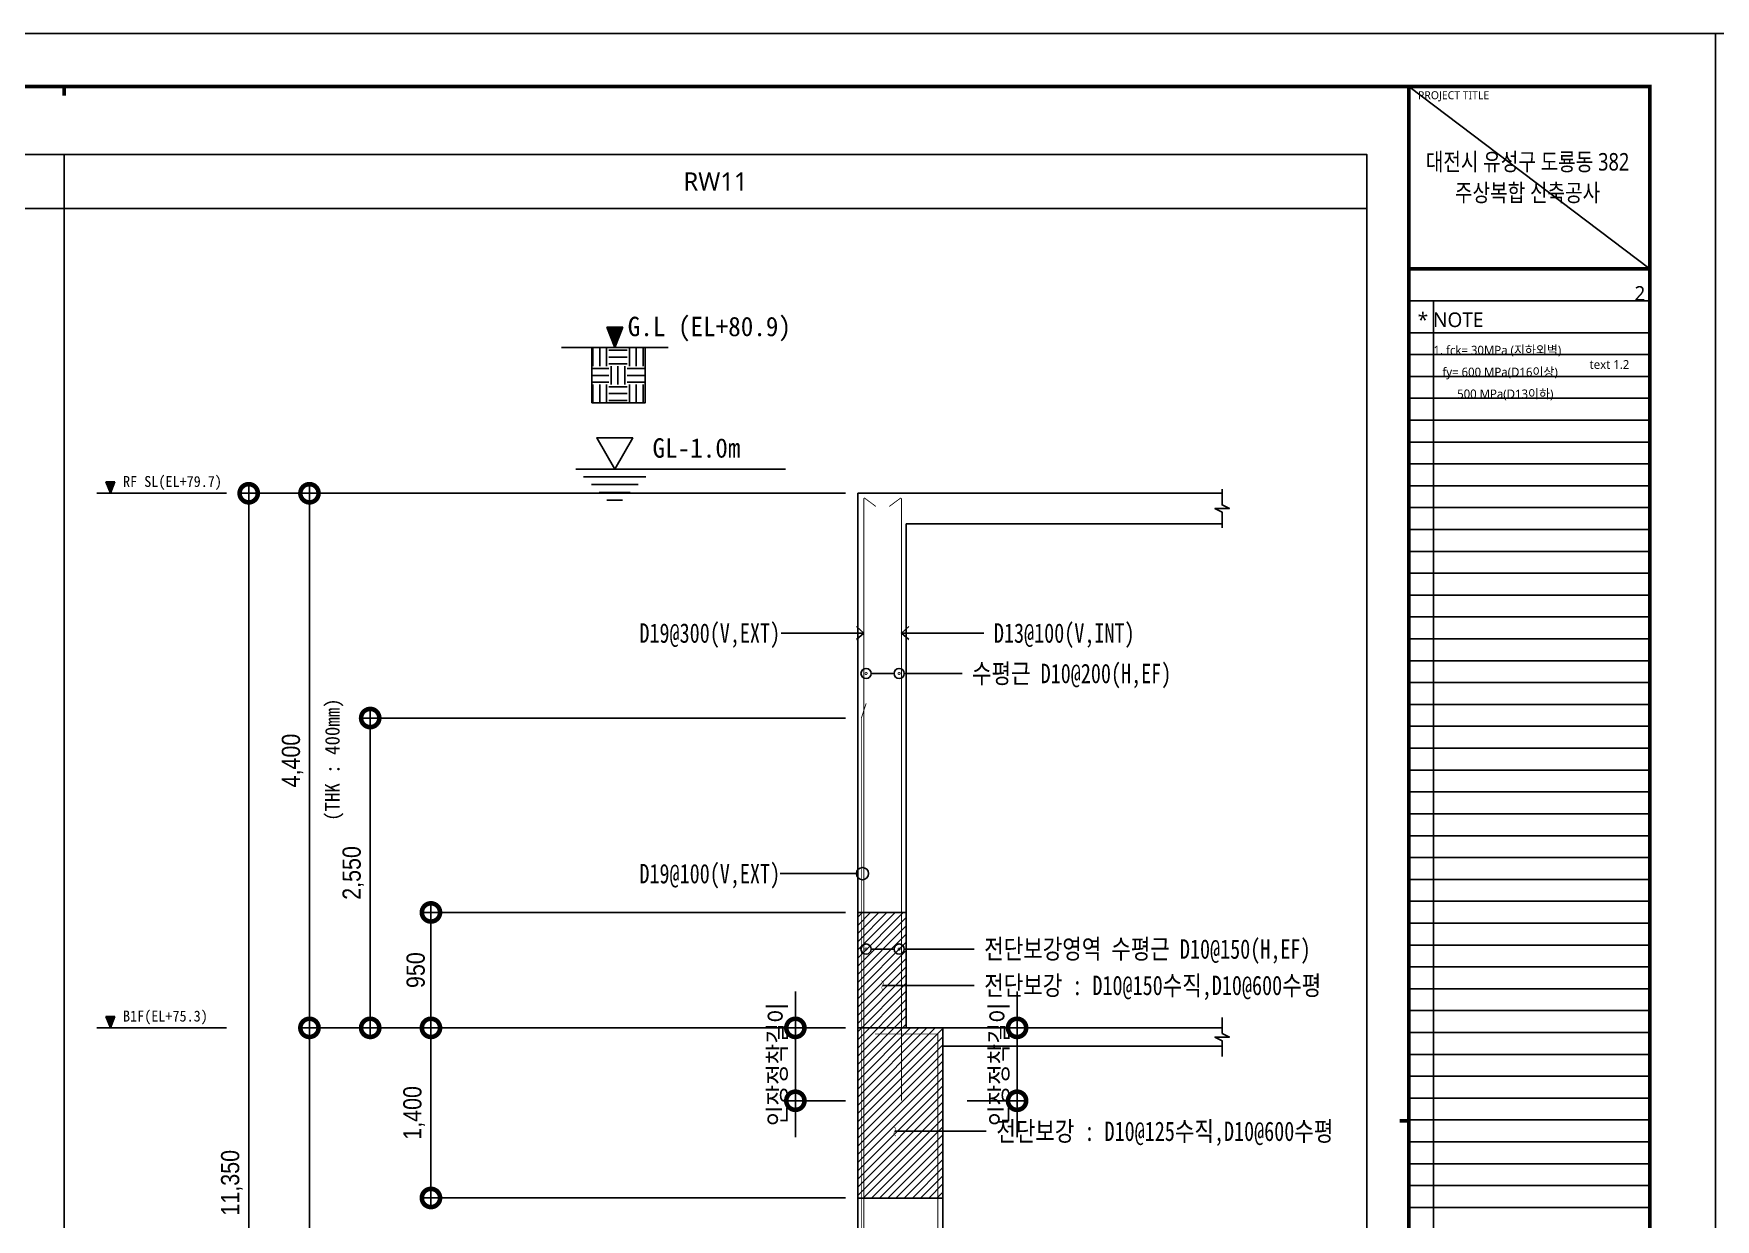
# Model space of a CAD drawing. Header units: millimetres. Extents: x 0 to 252030, y -124740 to 196020.
# Drawn here: x 112187 to 126030, y -63219 to -53460 of the extents above; entities that cross this region are included whole.
import ezdxf
from ezdxf.enums import TextEntityAlignment as Align

# ---------------------------------------------------------------- set-up
doc = ezdxf.new("R2010")
doc.units = ezdxf.units.MM
doc.header["$LTSCALE"] = 30
doc.layers.get('DEFPOINTS').update_dxf_attribs({"color": 142})
for name, color, linetype in [('0-SEC1', 3, 'Continuous'), ('0-TEXT', 3, 'Continuous'), ('0-주철근', 2, 'Continuous'), ('0-지시선', 7, 'Continuous'), ('0-해치', 251, 'Continuous'), ('S-CON', 2, 'Continuous'), ('S-SYM', 5, 'Continuous'), ('S-철근', 3, 'Continuous'), ('TABLE-1', 3, 'Continuous'), ('TEX', 3, 'Continuous'), ('X-PLAN-B1F$0$A-DIM', 7, 'Continuous'), ('XR-FORM_(도룡동)$0$AA-SHEET', 9, 'Continuous'), ('XR-FORM_(도룡동)$0$Sheet', 7, 'Continuous'), ('XR-FORM_(도룡동)$0$Sheet-text', 3, 'Continuous')]:
    doc.layers.add(name, color=color, linetype=linetype)
doc.styles.add('X-PLAN-B1F$0$Gdim', font='Dotum.ttf', dxfattribs={"width": 0.9})
doc.styles.add('XR-FORM_(도룡동)$3$맑은고딕', font='malgun.ttf')
doc.styles.add('돋음체', font='DotumChe.ttf')
doc.styles.add('맑은 고딕', font='malgun.ttf')
doc.dimstyles.new('X-PLAN-B1F$0$Gdim200', dxfattribs={"dimscale": 200, "dimtxt": 3, "dimasz": 6, "dimexe": 1.5, "dimexo": 2, "dimgap": 1, "dimtad": 1, "dimdec": 0, "dimzin": 0, "dimdsep": 46, "dimlunit": 6, "dimtxsty": 'X-PLAN-B1F$0$Gdim', "dimblk": 'X-PLAN-B1F$0$_DotSmall', "dimcen": 1.5, "dimdle": 1.5, "dimclrd": 1, "dimclre": 1, "dimclrt": 256, "dimazin": 0, "dimtfac": 1, "dimtdec": 0, "dimtix": 1, "dimtmove": 2, "dimatfit": 3, "dimldrblk": 'X-PLAN-B1F$0$_DotSmall', "dimfxl": 1.5, "dimtolj": 1, "dimtzin": 0, "dimlwd": -1, "dimlwe": -1, "dimarcsym": 0})

# ---------------------------------------------------------------- blocks, each defined once
blk = doc.blocks.new('XR-FORM_(도룡동)$0$S')
at = {"layer": 'DEFPOINTS'}
for p, q in [((75750, 52950), (82250, 52950)), ((75640, 52073), (82226, 52073)), ((76315, 52073), (76315, 20700)), ((82250, 51196), (75640, 51196)), ((82250, 50596), (75640, 50596)), ((82250, 49996), (75640, 49996)), ((82250, 49396), (75640, 49396)), ((82250, 48796), (75640, 48796)), ((82250, 48196), (75640, 48196)), ((82250, 47596), (75640, 47596)), ((82250, 46996), (75640, 46996)), ((82250, 46396), (75640, 46396)), ((82250, 45796), (75640, 45796)), ((82250, 45196), (75640, 45196)), ((82250, 44596), (75640, 44596)), ((82250, 43996), (75640, 43996)), ((82250, 43396), (75640, 43396)), ((82250, 42796), (75640, 42796)), ((82250, 42196), (75640, 42196)), ((82250, 41596), (75640, 41596)), ((82250, 40996), (75640, 40996)), ((82250, 40396), (75640, 40396)), ((82250, 39796), (75640, 39796)), ((82250, 39196), (75640, 39196)), ((82250, 38596), (75640, 38596)), ((82250, 37996), (75640, 37996)), ((82250, 37396), (75640, 37396)), ((82250, 36796), (75640, 36796)), ((82250, 36196), (75640, 36196)), ((82250, 35596), (75640, 35596)), ((82250, 34996), (75640, 34996)), ((82250, 34396), (75640, 34396)), ((82250, 33796), (75640, 33796)), ((82250, 33196), (75640, 33196)), ((82250, 32596), (75640, 32596)), ((82250, 31996), (75640, 31996)), ((82250, 31396), (75640, 31396)), ((82250, 30796), (75640, 30796)), ((82250, 30196), (75640, 30196)), ((82250, 29596), (75640, 29596)), ((82250, 28996), (75640, 28996)), ((82250, 28396), (75640, 28396)), ((82250, 27796), (75640, 27796)), ((82250, 27196), (75640, 27196))]:
    blk.add_line(p, q, dxfattribs=at)
at = {"layer": 'XR-FORM_(도룡동)$0$AA-SHEET', "const_width": 99.9}
blk.add_lwpolyline([(75750, 52950), (82250, 52950)], dxfattribs=at)
at = {"layer": 'XR-FORM_(도룡동)$0$Sheet', "const_width": 100}
blk.add_lwpolyline([(1850, 57950), (82250, 57950), (82250, 1200), (1850, 1200)], close=True, dxfattribs=at)
at = {"layer": 'XR-FORM_(도룡동)$0$Sheet', "linetype": 'Continuous', "const_width": 100}
for points in [[(38745, 57950), (38745, 57700)], [(75640, 29575), (75390, 29575)]]:
    blk.add_lwpolyline(points, dxfattribs=at)
at = {"layer": 'XR-FORM_(도룡동)$0$Sheet', "const_width": 100}
for points in [[(75640, 57950), (75640, 1200)], [(75640, 52950), (82250, 52950)]]:
    blk.add_lwpolyline(points, dxfattribs=at)
at = {"layer": 'DEFPOINTS', "style": 'XR-FORM_(도룡동)$3$맑은고딕'}
blk.add_text('2', height=400, dxfattribs=at).set_placement((82126, 52273), align=Align.MIDDLE_RIGHT)
blk.add_text('text 1.2', height=240, dxfattribs=at).set_placement((80599, 50202))
at = {"layer": 'XR-FORM_(도룡동)$0$Sheet', "style": 'XR-FORM_(도룡동)$3$맑은고딕'}
blk.add_text('PROJECT TITLE', height=220, dxfattribs=at).set_placement((75890, 57600))
at = {"layer": 'XR-FORM_(도룡동)$0$Sheet-text', "style": 'XR-FORM_(도룡동)$3$맑은고딕'}
blk.add_text('* NOTE', height=400, dxfattribs=at).set_placement((75881, 51550), align=Align.MIDDLE_LEFT)
blk = doc.blocks.new('XR-FORM_(도룡동)', base_point=(101.33, -56114.51))
at = {"layer": 'DEFPOINTS'}
blk.add_line((377.95, 289.75), (411, 264.75), dxfattribs=at)
blk.add_lwpolyline([(0, 0), (420, 0), (420, 297), (0, 297)], close=True, dxfattribs=at)
at = {"xscale": 0.005, "yscale": 0.005, "zscale": 0.005}
blk.add_blockref('XR-FORM_(도룡동)$0$S', (-0.25, 0), dxfattribs=at)
at = {"layer": 'XR-FORM_(도룡동)$0$Sheet-text', "style": 'XR-FORM_(도룡동)$3$맑은고딕', "width": 0.8}
for s, p in [('대전시 유성구 도룡동 382', (394.23, 279.42)), ('주상복합 신축공사', (394.23, 275.17))]:
    blk.add_text(s, height=2.4, dxfattribs=at).set_placement(p, align=Align.MIDDLE_CENTER)
blk = doc.blocks.new('SOIL LEVEL')
at = {"layer": 'S-SYM'}
for p, q in [((1567, 1135), (-629, 1135)), ((20, 750), (20, 1125)), ((161, 750), (161, 1125)), ((301, 750), (301, 1125)), ((723, 1078), (348, 1078)), ((395, 1125), (395, 1135)), ((536, 1125), (536, 1135)), ((676, 1125), (676, 1135)), ((770, 750), (770, 1125)), ((911, 750), (911, 1125)), ((1051, 750), (1051, 1125)), ((348, 703), (0, 703)), ((723, 938), (348, 938)), ((723, 797), (348, 797)), ((395, 375), (395, 750)), ((536, 375), (536, 750)), ((676, 375), (676, 750)), ((1098, 703), (723, 703)), ((348, 563), (0, 563)), ((348, 422), (0, 422)), ((20, 0), (20, 375)), ((161, 0), (161, 375)), ((301, 0), (301, 375)), ((1098, 563), (723, 563)), ((1098, 422), (723, 422)), ((770, 0), (770, 375)), ((911, 0), (911, 375)), ((1051, 0), (1051, 375)), ((723, 328), (348, 328)), ((723, 188), (348, 188)), ((723, 47), (348, 47))]:
    blk.add_line(p, q, dxfattribs=at)
blk.add_lwpolyline([(1098, 1135), (0, 1135), (0, 0), (1098, 0)], close=True, dxfattribs=at)
blk = doc.blocks.new('WATER LEVEL')
at = {"layer": 'S-SYM'}
for p, q in [((-800, 0), (800, 0)), ((-640, -160), (640, -160)), ((-480, -320), (480, -320)), ((-320, -480), (320, -480)), ((-160, -640), (160, -640))]:
    blk.add_line(p, q, dxfattribs=at)
blk.add_lwpolyline([(0, 0), (-370, 640), (370, 640), (0, 0)], dxfattribs=at)
blk = doc.blocks.new('X-PLAN-B1F$0$_DotSmall')
at = {"color": 0, "linetype": 'ByBlock', "const_width": 0.5}
blk.add_lwpolyline([(-0.0625, 0, 1), (0.0625, 0, 1)], format="xyb", close=True, dxfattribs=at)
blk = doc.blocks.new('*D1408')
at = {"layer": 'DEFPOINTS', "color": 0, "transparency": 16777216}
for p in [(114457, -57243), (118970, -57243), (118970, -61643)]:
    blk.add_point(p, dxfattribs=at)
at = {"layer": 'X-PLAN-B1F$0$A-DIM', "color": 1, "transparency": 16777216}
for p, q in [((114457, -61718), (114457, -57168)), ((118870, -57243), (114382, -57243)), ((118870, -61643), (114382, -61643))]:
    blk.add_line(p, q, dxfattribs=at)
at = {"layer": 'X-PLAN-B1F$0$A-DIM', "color": 1, "transparency": 16777216, "xscale": 300, "yscale": 300, "zscale": 300}
for p, rotation in [((114457, -57243), 90), ((114457, -61643), 270)]:
    blk.add_blockref('X-PLAN-B1F$0$_DotSmall', p, dxfattribs=dict(at, rotation=rotation))
at = {"layer": 'X-PLAN-B1F$0$A-DIM', "transparency": 16777216, "insert": (114318, -59443), "char_height": 150, "attachment_point": 5, "rotation": 90, "style": 'X-PLAN-B1F$0$Gdim'}
blk.add_mtext('\\A1;4,400', dxfattribs=at)
blk = doc.blocks.new('*D1409')
at = {"layer": 'DEFPOINTS', "color": 0, "transparency": 16777216}
for p in [(114457, -61643), (118970, -61643), (118970, -68593)]:
    blk.add_point(p, dxfattribs=at)
at = {"layer": 'X-PLAN-B1F$0$A-DIM', "color": 1, "transparency": 16777216}
for p, q in [((114457, -68668), (114457, -61568)), ((118870, -61643), (114382, -61643)), ((118870, -68593), (114382, -68593))]:
    blk.add_line(p, q, dxfattribs=at)
at = {"layer": 'X-PLAN-B1F$0$A-DIM', "color": 1, "transparency": 16777216, "xscale": 300, "yscale": 300, "zscale": 300}
for p, rotation in [((114457, -61643), 90), ((114457, -68593), 270)]:
    blk.add_blockref('X-PLAN-B1F$0$_DotSmall', p, dxfattribs=dict(at, rotation=rotation))
at = {"layer": 'X-PLAN-B1F$0$A-DIM', "transparency": 16777216, "insert": (114318, -65118), "char_height": 150, "attachment_point": 5, "rotation": 90, "style": 'X-PLAN-B1F$0$Gdim'}
blk.add_mtext('\\A1;6,950', dxfattribs=at)
blk = doc.blocks.new('*D1411')
at = {"layer": 'DEFPOINTS', "color": 0, "transparency": 16777216}
for p in [(113957, -57243), (118970, -57243), (118970, -68593)]:
    blk.add_point(p, dxfattribs=at)
at = {"layer": 'X-PLAN-B1F$0$A-DIM', "color": 1, "transparency": 16777216}
for p, q in [((113957, -68668), (113957, -57168)), ((118870, -57243), (113882, -57243)), ((118870, -68593), (113882, -68593))]:
    blk.add_line(p, q, dxfattribs=at)
at = {"layer": 'X-PLAN-B1F$0$A-DIM', "color": 1, "transparency": 16777216, "xscale": 300, "yscale": 300, "zscale": 300}
for p, rotation in [((113957, -57243), 90), ((113957, -68593), 270)]:
    blk.add_blockref('X-PLAN-B1F$0$_DotSmall', p, dxfattribs=dict(at, rotation=rotation))
at = {"layer": 'X-PLAN-B1F$0$A-DIM', "transparency": 16777216, "insert": (113818, -62918), "char_height": 150, "attachment_point": 5, "rotation": 90, "style": 'X-PLAN-B1F$0$Gdim'}
blk.add_mtext('\\A1;11,350', dxfattribs=at)
blk = doc.blocks.new('*D1412')
at = {"layer": 'DEFPOINTS', "color": 0, "transparency": 16777216}
for p in [(115457, -61643), (118970, -61643), (118970, -63043)]:
    blk.add_point(p, dxfattribs=at)
at = {"layer": 'X-PLAN-B1F$0$A-DIM', "color": 1, "transparency": 16777216}
for p, q in [((115457, -63118), (115457, -61568)), ((118870, -61643), (115382, -61643)), ((118870, -63043), (115382, -63043))]:
    blk.add_line(p, q, dxfattribs=at)
at = {"layer": 'X-PLAN-B1F$0$A-DIM', "color": 1, "transparency": 16777216, "xscale": 300, "yscale": 300, "zscale": 300}
for p, rotation in [((115457, -61643), 90), ((115457, -63043), 270)]:
    blk.add_blockref('X-PLAN-B1F$0$_DotSmall', p, dxfattribs=dict(at, rotation=rotation))
at = {"layer": 'X-PLAN-B1F$0$A-DIM', "transparency": 16777216, "insert": (115318, -62343), "char_height": 150, "attachment_point": 5, "rotation": 90, "style": 'X-PLAN-B1F$0$Gdim'}
blk.add_mtext('\\A1;1,400', dxfattribs=at)
blk = doc.blocks.new('*D1413')
at = {"layer": 'DEFPOINTS', "color": 0, "transparency": 16777216}
for p in [(115457, -60693), (118970, -60693), (118970, -61643)]:
    blk.add_point(p, dxfattribs=at)
at = {"layer": 'X-PLAN-B1F$0$A-DIM', "color": 1, "transparency": 16777216}
for p, q in [((115457, -61718), (115457, -60618)), ((118870, -60693), (115382, -60693)), ((118870, -61643), (115382, -61643))]:
    blk.add_line(p, q, dxfattribs=at)
at = {"layer": 'X-PLAN-B1F$0$A-DIM', "color": 1, "transparency": 16777216, "xscale": 300, "yscale": 300, "zscale": 300}
for p, rotation in [((115457, -60693), 90), ((115457, -61643), 270)]:
    blk.add_blockref('X-PLAN-B1F$0$_DotSmall', p, dxfattribs=dict(at, rotation=rotation))
at = {"layer": 'X-PLAN-B1F$0$A-DIM', "transparency": 16777216, "insert": (115332, -61168), "char_height": 150, "attachment_point": 5, "rotation": 90, "style": 'X-PLAN-B1F$0$Gdim'}
blk.add_mtext('\\A1;950', dxfattribs=at)
blk = doc.blocks.new('*D1414')
at = {"layer": 'DEFPOINTS', "color": 0, "transparency": 16777216}
for p in [(118970, -61643), (118457, -62243), (118970, -62243)]:
    blk.add_point(p, dxfattribs=at)
at = {"layer": 'X-PLAN-B1F$0$A-DIM', "color": 1, "transparency": 16777216}
for p, q in [((118457, -61643), (118457, -61343)), ((118870, -61643), (118382, -61643)), ((118457, -61643), (118457, -62243)), ((118870, -62243), (118382, -62243)), ((118457, -62243), (118457, -62543))]:
    blk.add_line(p, q, dxfattribs=at)
at = {"layer": 'X-PLAN-B1F$0$A-DIM', "color": 1, "transparency": 16777216, "xscale": 300, "yscale": 300, "zscale": 300}
for p, rotation in [((118457, -61643), 270), ((118457, -62243), 90)]:
    blk.add_blockref('X-PLAN-B1F$0$_DotSmall', p, dxfattribs=dict(at, rotation=rotation))
at = {"layer": 'X-PLAN-B1F$0$A-DIM', "transparency": 16777216, "insert": (118314, -61943), "char_height": 150, "attachment_point": 5, "rotation": 90, "style": 'X-PLAN-B1F$0$Gdim'}
blk.add_mtext('\\A1;인장정착길이', dxfattribs=at)
blk = doc.blocks.new('*D1415')
at = {"layer": 'DEFPOINTS', "color": 0, "transparency": 16777216}
for p in [(118970, -59093), (114957, -61643), (118970, -61643)]:
    blk.add_point(p, dxfattribs=at)
at = {"layer": 'X-PLAN-B1F$0$A-DIM', "color": 1, "transparency": 16777216}
for p, q in [((118870, -59093), (114882, -59093)), ((114957, -59018), (114957, -61718)), ((118870, -61643), (114882, -61643))]:
    blk.add_line(p, q, dxfattribs=at)
at = {"layer": 'X-PLAN-B1F$0$A-DIM', "color": 1, "transparency": 16777216, "xscale": 300, "yscale": 300, "zscale": 300}
for p, rotation in [((114957, -59093), 90), ((114957, -61643), 270)]:
    blk.add_blockref('X-PLAN-B1F$0$_DotSmall', p, dxfattribs=dict(at, rotation=rotation))
at = {"layer": 'X-PLAN-B1F$0$A-DIM', "transparency": 16777216, "insert": (114818, -60368), "char_height": 150, "attachment_point": 5, "rotation": 90, "style": 'X-PLAN-B1F$0$Gdim'}
blk.add_mtext('\\A1;2,550', dxfattribs=at)
blk = doc.blocks.new('*D1416')
at = {"layer": 'DEFPOINTS', "color": 0, "transparency": 16777216}
for p in [(119770, -61643), (119770, -62243), (120282, -62243)]:
    blk.add_point(p, dxfattribs=at)
at = {"layer": 'X-PLAN-B1F$0$A-DIM', "color": 1, "transparency": 16777216}
for p, q in [((120282, -61643), (120282, -61343)), ((119870, -61643), (120357, -61643)), ((120282, -61643), (120282, -62243)), ((119870, -62243), (120357, -62243)), ((120282, -62243), (120282, -62543))]:
    blk.add_line(p, q, dxfattribs=at)
at = {"layer": 'X-PLAN-B1F$0$A-DIM', "color": 1, "transparency": 16777216, "xscale": 300, "yscale": 300, "zscale": 300}
for p, rotation in [((120282, -61643), 270), ((120282, -62243), 90)]:
    blk.add_blockref('X-PLAN-B1F$0$_DotSmall', p, dxfattribs=dict(at, rotation=rotation))
at = {"layer": 'X-PLAN-B1F$0$A-DIM', "transparency": 16777216, "insert": (120139, -61943), "char_height": 150, "attachment_point": 5, "rotation": 90, "style": 'X-PLAN-B1F$0$Gdim'}
blk.add_mtext('\\A1;인장정착길이', dxfattribs=at)

msp = doc.modelspace()

# ---------------------------------------------------------------- hatches: boundary and pattern name
at = {"layer": '0-지시선'}
for points in [[(116969.83373, -56043.49769), (116904.15553, -55877.03892), (117035.51192, -55877.03892)], [(112818.1164, -57243.49769), (112781.17242, -57149.86464), (112855.06039, -57149.86464)], [(112818.1164, -61643.49769), (112781.17242, -61549.86464), (112855.06039, -61549.86464)]]:
    msp.add_hatch(color=256, dxfattribs=at).paths.add_polyline_path(points)
at = {"layer": '0-해치', "linetype": 'Continuous', "lineweight": -2}
h = msp.add_hatch(dxfattribs=at)
h.set_pattern_fill('ANSI31', color=5, scale=15)
h.set_pattern_definition([(45, (-169888.065, 84964.77), (-33.6759605, 33.6759605), [])])
h.paths.add_polyline_path([(118969.83373, -66693.49769), (118969.83373, -68593.49769), (119669.83373, -68593.49769), (119669.83373, -66693.49769)])
h.paths.add_polyline_path([(118969.83373, -61643.49769), (118969.83373, -63043.49769), (119669.83373, -63043.49769), (119669.83373, -61643.49769), (119369.83373, -61643.49769)])
h.paths.add_polyline_path([(118969.83373, -60693.49769), (118969.83373, -61643.49769), (119369.83373, -61643.49769), (119369.83373, -60693.49769)])

# ---------------------------------------------------------------- linework, layer by layer
at = {"layer": '0-주철근', "const_width": 7}
for points in [[(119219.83373, -69304.50804), (119019.83373, -69304.50804), (119019.83373, -57289.49769, -0.6159634636), (119029.40487, -57284.67618), (119119.81596, -57351.64089)], [(119329.83373, -62243.38827), (119329.83373, -57289.49769, 0.6159634636), (119320.26258, -57284.67618), (119229.85149, -57351.64089)]]:
    msp.add_lwpolyline(points, format="xyb", dxfattribs=at)
for points in [[(119029.72488, -58725.78132, 1), (119047.72488, -58725.78132, 1)], [(119319.94257, -58725.78132, -1), (119301.94257, -58725.78132, -1)], [(119029.72488, -60994.45831, -1), (119047.72488, -60994.45831, -1)], [(119319.94257, -60994.45831, 1), (119301.94257, -60994.45831, 1)]]:
    msp.add_lwpolyline(points, format="xyb", close=True, dxfattribs=at)
for points in [[(119039.86257, -58971.99597), (118999.83373, -59093.49769), (118999.83373, -69354.50804), (119199.83373, -69354.50804)], [(119629.83373, -69304.50804), (119629.83373, -61693.49769)]]:
    msp.add_lwpolyline(points, dxfattribs=at)
at = {"layer": '0-주철근'}
msp.add_lwpolyline([(119112.67062, -61693.49769, 7, 7, 0), (119629.83373, -61693.49769, 0, 0, 0)], format="xyseb", dxfattribs=at)
at = {"layer": '0-지시선'}
for p, q in [((117035.51192, -55877.03892), (116904.15553, -55877.03892)), ((116969.83373, -56043.49769), (116904.15553, -55877.03892)), ((116969.83373, -56043.49769), (117035.51192, -55877.03892)), ((112855.06039, -57149.86464), (112781.17242, -57149.86464)), ((112818.1164, -57243.49769), (112781.17242, -57149.86464)), ((112818.1164, -57243.49769), (112855.06039, -57149.86464)), ((112705.6164, -57243.49769), (113774.3664, -57243.49769)), ((118341.12509, -58393.49769), (119019.83373, -58393.49769)), ((120008.54236, -58393.49769), (119329.83373, -58393.49769)), ((119080.49969, -58725.78132), (119269.16776, -58725.78132)), ((119828.54236, -58726.26163), (119352.71462, -58726.26163)), ((118331.12509, -60373.49769), (118959.83373, -60373.49769)), ((119080.49969, -60994.45831), (119269.16776, -60994.45831)), ((119928.54236, -60993.978), (119352.71462, -60993.978)), ((119174.83373, -61293.978), (119928.54236, -61293.978)), ((112855.06039, -61549.86464), (112781.17242, -61549.86464)), ((112818.1164, -61643.49769), (112781.17242, -61549.86464)), ((112818.1164, -61643.49769), (112855.06039, -61549.86464)), ((112705.6164, -61643.49769), (113774.3664, -61643.49769)), ((119274.83373, -62493.978), (120028.54236, -62493.978))]:
    msp.add_line(p, q, dxfattribs=at)
for points in [[(118959.8248, -58446.86884), (119019.83373, -58393.49769), (118959.8248, -58340.12655)], [(119389.84265, -58340.12655), (119329.83373, -58393.49769), (119389.84265, -58446.86884)]]:
    msp.add_lwpolyline(points, dxfattribs=at)
at = {"layer": '0-지시선', "const_width": 4}
for points in [[(119164.02161, -61253.62663), (119177.54179, -61264.36375), (119181.79013, -61274.54435), (119179.85723, -61284.35393), (119174.83373, -61293.978), (119169.81022, -61303.60207), (119167.87732, -61313.41165), (119172.12566, -61323.59225), (119185.64584, -61334.32937)], [(119264.02161, -62453.62663), (119277.54179, -62464.36375), (119281.79013, -62474.54435), (119279.85723, -62484.35393), (119274.83373, -62493.978), (119269.81022, -62503.60207), (119267.87732, -62513.41165), (119272.12566, -62523.59225), (119285.64584, -62534.32937)]]:
    msp.add_lwpolyline(points, dxfattribs=at)
at = {"layer": '0-지시선'}
for centre, radius in [((119038.72488, -58725.78132), 41.77481), ((119310.94257, -58725.78132), 41.77481), ((119009.83373, -60373.49769), 50), ((119038.72488, -60994.45831), 41.77481), ((119310.94257, -60994.45831), 41.77481)]:
    msp.add_circle(centre, radius, dxfattribs=at)
at = {"layer": '0-해치', "color": 5, "linetype": 'Continuous', "lineweight": -2}
for points in [[(118969.83373, -60693.49769), (119369.83373, -60693.49769), (119369.83373, -61643.49769), (118969.83373, -61643.49769)], [(118969.83373, -63043.49769), (119669.83373, -63043.49769), (119669.83373, -61643.49769), (119369.83373, -61643.49769), (118969.83373, -61643.49769)]]:
    msp.add_lwpolyline(points, close=True, dxfattribs=at)
at = {"layer": 'S-CON', "color": 4, "linetype": 'Continuous', "lineweight": -2}
for p, q in [((118969.83373, -57243.49769), (121969.83373, -57243.49769)), ((119369.83373, -57493.49769), (121969.83373, -57493.49769))]:
    msp.add_line(p, q, dxfattribs=at)
for points in [[(118969.83373, -57243.49769), (118969.83373, -69393.49769), (121969.83373, -69393.49769)], [(121969.83373, -57208.49769), (121969.83373, -57338.49769), (122029.83373, -57368.49769), (121909.83373, -57368.49769), (121969.83373, -57398.49769), (121969.83373, -57528.49769)], [(121969.83373, -61643.49769), (119369.83373, -61643.49769), (119369.83373, -57493.49769)], [(121969.83373, -61558.49769), (121969.83373, -61688.49769), (122029.83373, -61718.49769), (121909.83373, -61718.49769), (121969.83373, -61748.49769), (121969.83373, -61878.49769)], [(121969.83373, -68593.49769), (119669.83373, -68593.49769), (119669.83373, -61793.49769), (121969.83373, -61793.49769)]]:
    msp.add_lwpolyline(points, dxfattribs=at)
at = {"layer": 'S-SYM'}
msp.add_line((117289.83373, -57043.49769), (118375.09103, -57043.49769), dxfattribs=at)
at = {"layer": 'S-철근'}
msp.add_line((112438.50014, -54454.4916), (112438.50014, -70660.50857), dxfattribs=at)
at = {"layer": 'TABLE-1'}
msp.add_line((101717.25014, -54899.54141), (123159.75014, -54899.54141), dxfattribs=at)
msp.add_lwpolyline([(101717.25014, -70660.50857), (123159.75014, -70660.50857), (123159.75014, -54454.4916), (101717.25014, -54454.4916)], close=True, dxfattribs=at)

# ---------------------------------------------------------------- block references
at = {"layer": '0-SEC1', "xscale": 60, "yscale": 60, "zscale": 60}
for p in [(106910.02429, -3438150.57868), (132110.02429, -3438150.57868)]:
    msp.add_blockref('XR-FORM_(도룡동)', p, dxfattribs=at)
at = {"layer": 'S-SYM', "xscale": 0.4, "yscale": 0.4, "zscale": 0.4}
for name, p in [('SOIL LEVEL', (116782.38033, -56497.60501)), ('WATER LEVEL', (116969.83373, -57043.49769))]:
    msp.add_blockref(name, p, dxfattribs=at)

# ---------------------------------------------------------------- texts
at = {"layer": '0-TEXT', "color": 2, "style": '돋음체'}
msp.add_text('G.L (EL+80.9)', height=160, dxfattribs=at).set_placement((117076.76681, -55950.11551))
at = {"layer": '0-TEXT', "style": '돋음체'}
for s, height, p in [('GL-1.0m', 160, (117280.76651, -56950.11551)), ('RF SL(EL+79.7)', 90, (112922.33234, -57190.97021)), ('B1F(EL+75.3)', 90, (112922.33234, -61590.97021))]:
    msp.add_text(s, height=height, dxfattribs=at).set_placement(p)
at = {"layer": '0-TEXT', "color": 4, "style": '돋음체', "width": 0.8}
for s, p in [('D19@300(V,EXT)', (118331.12509, -58393.49769)), ('D19@100(V,EXT)', (118331.12509, -60373.49769))]:
    msp.add_text(s, height=160, dxfattribs=at).set_placement(p, align=Align.MIDDLE_RIGHT)
for s, p in [(' D13@100(V,INT)', (120008.54236, -58393.49769)), (' 수평근 D10@200(H,EF)', (119828.54236, -58726.26163)), (' 전단보강영역 수평근 D10@150(H,EF)', (119928.54236, -60993.978)), (' 전단보강 : D10@150수직,D10@600수평', (119928.54236, -61293.49769)), (' 전단보강 : D10@125수직,D10@600수평', (120028.54236, -62493.978))]:
    msp.add_text(s, height=160, dxfattribs=at).set_placement(p, align=Align.MIDDLE_LEFT)
at = {"layer": '0-TEXT', "linetype": 'Continuous', "style": '돋음체'}
msp.add_text('(THK : 400mm)', height=120, rotation=90, dxfattribs=at).set_placement((114705.10466, -59939.3793))
at = {"layer": 'TEX', "style": '맑은 고딕'}
msp.add_text('RW11', height=150, dxfattribs=at).set_placement((117799.12514, -54677.0165), align=Align.MIDDLE_CENTER)
for s, p in [('1. fck= 30MPa (지하외벽)', (123709.3931, -56065.08095)), ('   fy= 600 MPa(D16이상) ', (123709.3931, -56245.08095)), ('        500 MPa(D13이하)', (123709.3931, -56425.08095))]:
    msp.add_text(s, height=72, dxfattribs=at).set_placement(p, align=Align.MIDDLE_LEFT)

# ---------------------------------------------------------------- dimensions: what is measured, and where the dimension line sits
at = {"layer": 'X-PLAN-B1F$0$A-DIM'}
for base, p1, p2, angle, picture, middle in [((113957.33373, -57243.49769), (118969.83373, -68593.49769), (118969.83373, -57243.49769), 90, '*D1411', (113817.78149, -62918.49769)), ((114457.33373, -57243.49769), (118969.83373, -61643.49769), (118969.83373, -57243.49769), 90, '*D1408', (114317.78149, -59443.49769)), ((114957.33373, -61643.49769), (118969.83373, -59093.49769), (118969.83373, -61643.49769), 270, '*D1415', (114817.78149, -60368.49769)), ((115457.33373, -60693.49769), (118969.83373, -61643.49769), (118969.83373, -60693.49769), 90, '*D1413', (115332.23196, -61168.49769)), ((114457.33373, -61643.49769), (118969.83373, -68593.49769), (118969.83373, -61643.49769), 90, '*D1409', (114317.78149, -65118.49769)), ((115457.33373, -61643.49769), (118969.83373, -63043.49769), (118969.83373, -61643.49769), 90, '*D1412', (115317.78149, -62343.49769))]:
    dim = msp.add_linear_dim(base=base, p1=p1, p2=p2, angle=angle, dimstyle='X-PLAN-B1F$0$Gdim200', override={"dimscale": 50, "dimblk": 'X-PLAN-B1F$0$_DotSmall'}, dxfattribs=at)
    dim.commit()
    dim.dimension.update_dxf_attribs({"geometry": picture, "text_midpoint": middle})
for base, p1, p2, picture, middle in [((118457.33373, -62243.49769), (118969.83373, -61643.49769), (118969.83373, -62243.49769), '*D1414', (118314.11799, -61943.49769)), ((120282.33373, -62243.49769), (119769.83373, -61643.49769), (119769.83373, -62243.49769), '*D1416', (120139.11799, -61943.49769))]:
    dim = msp.add_linear_dim(base=base, p1=p1, p2=p2, angle=270, text='인장정착길이', dimstyle='X-PLAN-B1F$0$Gdim200', override={"dimscale": 50, "dimtxsty": 'X-PLAN-B1F$0$Gdim', "dimblk": 'X-PLAN-B1F$0$_DotSmall'}, dxfattribs=at)
    dim.commit()
    dim.dimension.update_dxf_attribs({"geometry": picture, "text_midpoint": middle})

doc.saveas('drawing.dxf')
